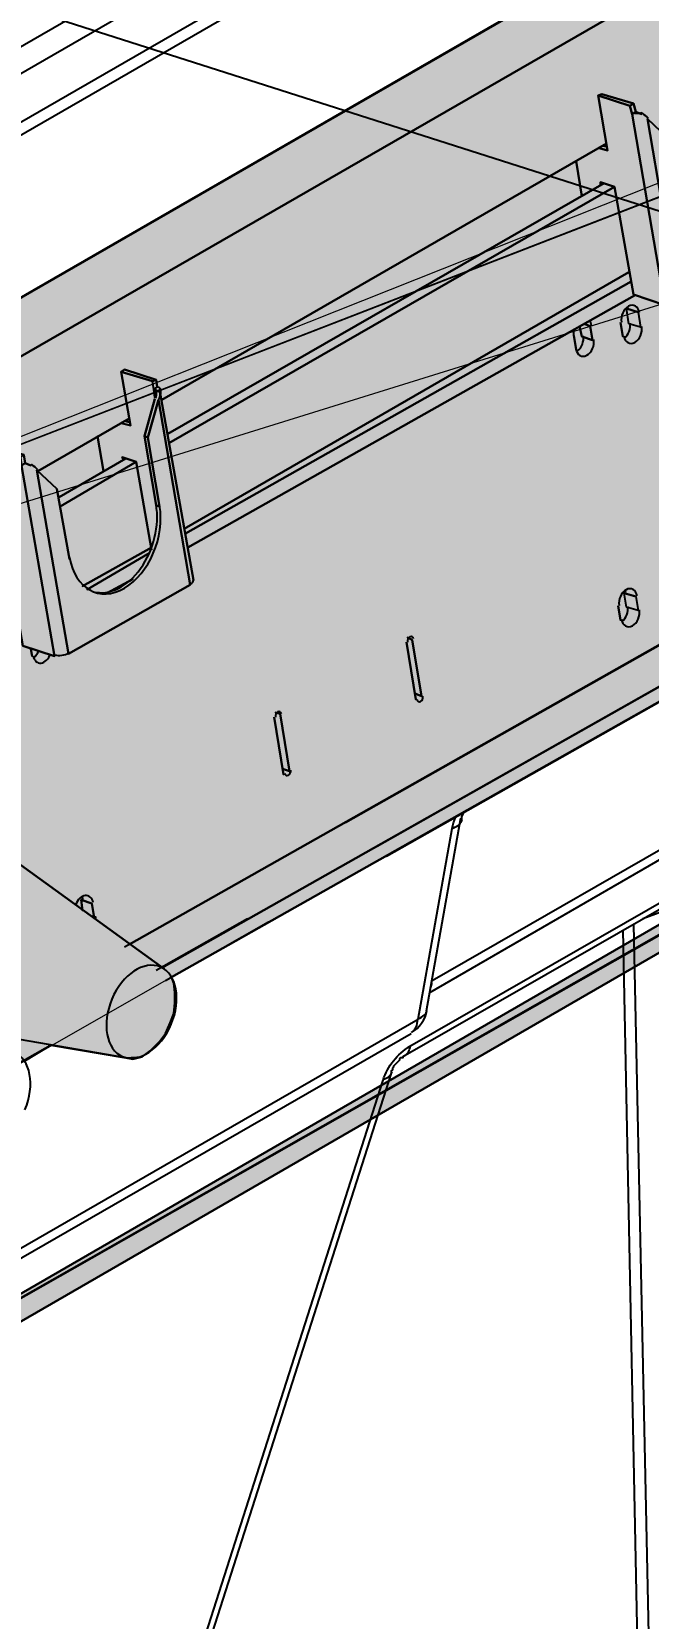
# Model space of a CAD drawing. Header units: feet. Extents: x -208 to 2089, y -974 to 342.
# Drawn here: x 795.98 to 805.63, y -550.7 to -525.9 of the extents above; entities that cross this region are included whole.
import ezdxf
from ezdxf import colors
from ezdxf.entities.mleader import LeaderData, LeaderLine
from ezdxf.math import Vec2, Vec3

# ---------------------------------------------------------------- set-up
doc = ezdxf.new("R2010")
doc.units = ezdxf.units.FT
doc.header["$MEASUREMENT"] = 0
for name, color, linetype in [('EQUIPMENT', 6, 'Continuous'), ('PDF_0', 7, 'Continuous'), ('PDF_THIN', 7, 'Continuous'), ('TEXT', 1, 'Continuous')]:
    doc.layers.add(name, color=color, linetype=linetype)
doc.styles.add('NEI-A', font='arial.ttf', dxfattribs={"height": 0.1})

msp = doc.modelspace()

# ---------------------------------------------------------------- linework, layer by layer
at = {"layer": 'EQUIPMENT'}
for points in [[(833.62041, -504.36192), (781.45173, -534.40009)], [(837.3912, -506.63171), (836.43935, -506.08257), (836.43935, -505.88122), (837.37289, -506.43036), (837.55594, -506.33884), (834.24277, -504.41683), (781.45173, -534.8211)], [(833.52889, -520.72641), (832.77839, -524.02127), (832.76008, -524.07619), (832.72347, -524.16771), (832.68687, -524.24093), (832.63195, -524.29584), (832.59534, -524.35076), (832.55873, -524.38737), (832.48551, -524.44228), (788.46247, -549.86765), (788.5723, -550.23375), (832.68687, -524.77177), (832.72347, -524.73516), (832.77839, -524.69855), (832.8333, -524.64364), (832.90652, -524.57042), (832.94313, -524.5155), (832.99805, -524.46059), (833.03466, -524.38737), (833.05296, -524.33245), (833.08957, -524.27754), (833.10788, -524.22263), (833.14449, -524.09449), (833.93159, -520.6898)], [(832.68687, -524.77177), (788.5723, -550.23375), (788.46247, -549.86765), (832.48551, -524.44228)], [(832.8333, -524.64364), (788.46247, -549.86765)], [(832.72347, -524.73516), (788.46247, -549.86765), (832.77839, -524.69855)], [(806.71235, -535.86448), (807.02354, -538.06105), (807.00523, -538.06105), (806.98693, -538.06105), (806.93201, -538.06105), (806.8954, -538.07936), (806.85879, -538.07936), (806.84049, -538.09766), (802.24598, -540.73355)], [(802.74021, -538.09766), (802.72191, -538.13427), (802.7036, -538.17088), (802.7036, -538.18919), (802.7036, -538.20749), (802.6853, -538.20749), (802.6853, -538.2258), (802.15446, -541.20948)], [(802.20937, -540.9166), (806.74896, -538.29902), (806.76727, -538.29902), (806.78557, -538.28071), (806.82218, -538.26241), (806.85879, -538.2441), (806.8954, -538.2441), (806.93201, -538.2258), (806.98693, -538.20749), (807.02354, -538.20749), (807.06015, -538.20749), (807.11506, -538.20749), (807.18828, -538.20749), (807.60929, -538.20749)], [(805.92525, -539.54374), (805.90694, -539.56205), (801.78836, -541.92337), (801.78836, -541.94167), (801.77006, -541.94167), (801.75175, -541.94167), (801.73345, -541.95998), (801.73345, -541.97828), (801.71514, -541.99659), (801.69684, -542.01489), (801.67853, -542.0332), (801.66023, -542.0515), (801.64192, -542.06981), (801.64192, -542.08811), (801.62362, -542.10641), (801.62362, -542.12472), (801.60531, -542.14302), (801.60531, -542.16133), (801.60531, -542.17963), (796.46167, -558.23294)], [(805.54085, -539.7634), (805.98016, -539.59866), (806.25473, -553.63844), (806.25473, -553.1076)], [(805.39441, -539.85492), (805.68729, -553.65674), (805.68729, -553.43709)], [(805.22967, -539.94645), (805.50424, -553.65674), (805.50424, -553.52861)], [(788.31603, -549.37342), (801.9165, -541.55727)]]:
    msp.add_lwpolyline(points, dxfattribs=at)
for points in [[(782.98933, -534.69297), (833.01635, -505.88122), (833.01635, -506.08257), (782.97103, -534.91263)], [(788.5723, -550.23375), (832.68687, -524.77177), (832.72347, -524.73516), (832.77839, -524.69855), (832.8333, -524.64364), (832.90652, -524.57042), (832.94313, -524.5155), (832.99805, -524.46059), (833.03466, -524.38737), (833.05296, -524.33245), (833.08957, -524.27754), (833.10788, -524.22263), (833.14449, -524.09449), (833.93159, -520.6898), (833.52889, -520.72641), (832.77839, -524.02127), (832.76008, -524.07619), (832.72347, -524.16771), (832.68687, -524.24093), (832.63195, -524.29584), (832.59534, -524.35076), (832.55873, -524.38737), (832.48551, -524.44228), (788.46247, -549.86765)]]:
    msp.add_lwpolyline(points, close=True, dxfattribs=at)
for points in [[(788.27942, -549.24529), (802.02633, -541.33761), (802.55716, -538.35393, -0.05479781), (802.61068, -538.18159)], [(796.38845, -558.17803), (801.47718, -542.28946, -0.18088695), (801.89819, -541.75862), (806.01677, -539.3973)]]:
    msp.add_lwpolyline(points, format="xyb", dxfattribs=at)
for centre, radius, start, end in [((801.88957, -540.74373), 0.3507, 344.115923, 357.031955), ((801.6694, -541.10881), 0.50336, 299.935694, 349.859666)]:
    msp.add_arc(centre, radius, start, end, dxfattribs=at)
for points in [[(802.5736, -538.34809), (802.65432, -538.3176), (802.70396, -538.27011), (802.71404, -538.21375)], [(801.9206, -541.54502), (801.983, -541.50908), (802.01883, -541.43239), (802.02081, -541.33049)], [(802.02446, -541.33177), (802.10518, -541.30128), (802.15482, -541.2538), (802.1649, -541.19743)], [(801.81077, -541.91112), (801.86133, -541.882), (801.89473, -541.82594), (801.90643, -541.75057)], [(801.49066, -542.27427), (801.55754, -542.2496), (801.60189, -542.20947), (801.61801, -542.15905)]]:
    msp.add_open_spline(points, degree=3, dxfattribs=at)
for points in [[(832.48551, -524.44228), (832.99805, -524.46059), (788.46247, -549.86765)], [(832.99805, -524.46059), (788.46247, -549.86765), (832.94313, -524.5155)], [(832.94313, -524.5155), (832.90652, -524.57042), (788.46247, -549.86765)], [(832.90652, -524.57042), (788.46247, -549.86765), (832.8333, -524.64364)], [(832.68687, -524.77177), (788.46247, -549.86765), (788.5723, -550.23375)]]:
    msp.add_solid(points, dxfattribs=at)
at = {"layer": 'PDF_0', "lineweight": 25}
for points in [[(833.62041, -508.27914), (783.64831, -537.05429)], [(795.85761, -541.99659), (796.27862, -541.74032), (797.45013, -541.94167), (797.55995, -541.95998), (797.70639, -541.92337), (797.83453, -541.83184), (797.98096, -541.6854), (798.07249, -541.55727), (798.14571, -541.39253), (798.20062, -541.24609), (798.21893, -541.08135), (798.21893, -540.9166), (798.20062, -540.77016), (798.16401, -540.67864), (810.92246, -533.48485)]]:
    msp.add_lwpolyline(points, dxfattribs=at)
at = {"layer": 'PDF_THIN', "lineweight": 25}
for points in [[(783.94118, -537.21903), (783.64831, -537.05429), (836.29291, -506.75985), (837.31798, -507.08933), (836.29291, -506.75985), (837.31798, -507.08933), (836.29291, -506.75985), (783.64831, -537.05429)], [(784.3805, -537.54852), (837.31798, -507.08933)], [(837.31798, -507.08933), (784.3805, -537.54852), (837.31798, -507.08933)], [(837.31798, -507.08933), (784.3805, -537.54852), (837.31798, -507.08933)], [(833.62041, -508.27914), (783.64831, -537.05429)], [(807.2798, -526.73038), (807.48116, -527.81037), (807.53607, -527.82867), (807.33472, -526.74869), (807.49946, -526.16293), (808.01199, -529.03679), (806.1083, -530.13508), (805.61407, -527.26122), (805.92525, -527.5541), (806.1083, -528.63408)], [(804.90018, -526.87682), (804.84526, -526.89513)], [(804.84526, -526.89513), (804.9917, -527.75545), (804.86357, -527.71884)], [(804.84526, -526.89513), (805.33949, -527.05987)], [(805.52254, -527.188), (805.43102, -527.15139), (805.39441, -527.02326), (805.43102, -527.15139), (805.3761, -527.188), (805.33949, -527.05987), (805.39441, -527.02326), (805.43102, -527.15139), (805.52254, -527.188), (805.43102, -527.15139), (805.3761, -527.188), (805.88864, -530.17169), (805.39441, -530.00694), (805.10153, -528.3229), (804.88187, -528.24968), (804.88187, -528.28629)], [(805.3761, -527.188), (805.43102, -527.15139), (805.39441, -527.02326), (804.90018, -526.87682), (805.39441, -527.02326), (805.43102, -527.15139)], [(805.39441, -527.02326), (804.90018, -526.87682)], [(805.33949, -527.05987), (805.39441, -527.02326)], [(805.33949, -527.05987), (805.39441, -527.02326)], [(805.3761, -527.188), (805.33949, -527.05987)], [(805.3761, -527.188), (805.33949, -527.05987)], [(805.3761, -527.188), (805.3761, -527.188)], [(805.3761, -527.188), (805.3761, -527.188)], [(805.3761, -527.188), (805.3761, -527.188)], [(805.3761, -527.188), (805.3761, -527.188)], [(805.3761, -527.188), (805.3761, -527.188)], [(805.43102, -527.15139), (805.43102, -527.15139)], [(805.43102, -527.15139), (805.43102, -527.15139)], [(805.43102, -527.15139), (805.43102, -527.15139)], [(805.43102, -527.15139), (805.43102, -527.15139)], [(805.43102, -527.15139), (805.43102, -527.15139)], [(798.01757, -531.65437), (804.9734, -527.64562)], [(804.91848, -527.68223), (804.9917, -527.70054)], [(804.49747, -527.92019), (804.589, -528.46934)], [(798.1091, -532.18521), (804.93679, -528.26799)], [(798.1274, -532.33165), (805.10153, -528.3229)], [(798.36537, -533.6679), (805.32119, -529.65915)], [(798.38367, -533.74112), (805.3578, -529.80559)], [(805.41271, -530.02525), (798.42028, -533.96078)], [(805.32119, -530.46456), (805.28458, -530.2266)], [(805.46763, -530.28151), (805.28458, -530.2266)], [(805.32119, -530.46456), (805.28458, -530.2266)], [(805.46763, -530.28151), (805.28458, -530.2266)], [(805.32119, -530.46456), (805.28458, -530.2266)], [(805.46763, -530.28151), (805.28458, -530.2266)], [(804.62561, -530.46456), (804.71713, -530.50117), (804.62561, -530.46456), (804.71713, -530.50117), (804.62561, -530.46456), (804.71713, -530.50117), (804.75374, -530.72083), (804.589, -530.66591), (804.55239, -530.50117), (804.589, -530.66591), (804.55239, -530.50117), (804.589, -530.66591), (804.55239, -530.50117)], [(805.22967, -530.66591), (805.19306, -530.44626)], [(805.50424, -530.51948), (805.32119, -530.46456)], [(805.50424, -530.51948), (805.32119, -530.46456)], [(805.50424, -530.51948), (805.32119, -530.46456)], [(805.46763, -530.28151), (805.50424, -530.51948)], [(805.46763, -530.28151), (805.50424, -530.51948)], [(805.46763, -530.28151), (805.50424, -530.51948)], [(804.49747, -530.86727), (804.46086, -530.64761)], [(804.75374, -530.72083), (804.589, -530.66591)], [(804.75374, -530.72083), (804.589, -530.66591)], [(804.71713, -530.50117), (804.75374, -530.72083)], [(804.71713, -530.50117), (804.75374, -530.72083)], [(797.98096, -531.52624), (797.88944, -531.48963), (797.87114, -531.3615), (797.92605, -531.34319), (797.43182, -531.17845), (797.37691, -531.21506)], [(797.92605, -531.34319), (797.94435, -531.45302), (797.88944, -531.48963), (797.90775, -531.61776), (797.88944, -531.48963), (797.87114, -531.3615), (797.37691, -531.21506), (797.52334, -532.05708), (797.37691, -532.02047), (797.52334, -532.05708), (797.37691, -531.21506), (797.87114, -531.3615)], [(797.37691, -531.21506), (797.52334, -532.05708), (797.37691, -532.02047)], [(797.87114, -531.3615), (797.37691, -531.21506)], [(797.88944, -531.48963), (797.87114, -531.3615)], [(797.94435, -531.45302), (797.94435, -531.45302)], [(797.94435, -531.45302), (797.94435, -531.45302)], [(797.94435, -531.45302), (797.94435, -531.45302)], [(797.94435, -531.45302), (797.94435, -531.45302)], [(797.94435, -531.45302), (797.94435, -531.45302)], [(797.743, -532.22182), (797.92605, -533.30181), (797.98096, -533.32011), (797.79792, -532.24013), (797.96266, -531.65437), (798.45689, -534.54653), (796.55319, -535.62652), (796.05896, -532.75266), (796.37014, -533.04554), (796.57149, -534.14383)], [(797.79792, -532.24013), (797.743, -532.22182), (797.90775, -531.63607)], [(797.88944, -531.48963), (797.88944, -531.48963)], [(797.88944, -531.48963), (797.88944, -531.48963)], [(797.88944, -531.48963), (797.88944, -531.48963)], [(797.88944, -531.48963), (797.88944, -531.48963)], [(797.88944, -531.48963), (797.88944, -531.48963)], [(797.88944, -531.48963), (797.90775, -531.61776)], [(797.98096, -531.48963), (798.5118, -534.47331)], [(796.07727, -532.77097), (797.50504, -531.94725)], [(797.01081, -532.22182), (797.10233, -532.77097)], [(797.43182, -531.98386), (797.50504, -532.00217)], [(795.96744, -532.67944), (795.87591, -532.64283), (795.85761, -532.5147), (795.87591, -532.64283), (795.821, -532.67944), (795.80269, -532.55131), (795.85761, -532.5147), (795.87591, -532.64283), (795.96744, -532.67944), (795.87591, -532.64283), (795.821, -532.67944), (796.33353, -535.66313), (795.8393, -535.49838), (795.54643, -533.81434), (795.32677, -533.74112), (795.34507, -533.77773)], [(796.40675, -533.17367), (797.45013, -532.56961)], [(796.42506, -533.32011), (797.61487, -532.62453)], [(797.41352, -532.58792), (797.39521, -532.55131), (797.61487, -532.62453), (797.85283, -533.99739)], [(795.85761, -541.99659), (796.27862, -541.74032), (797.45013, -541.94167), (797.55995, -541.95998), (797.70639, -541.92337), (797.83453, -541.83184), (797.98096, -541.6854), (798.07249, -541.55727), (798.14571, -541.39253), (798.20062, -541.24609), (798.21893, -541.08135), (798.21893, -540.9166), (798.20062, -540.77016), (798.16401, -540.67864), (810.92246, -533.48485)], [(810.92246, -533.48485), (798.16401, -540.67864)], [(796.77285, -534.56484), (797.85283, -533.96078)], [(800.89143, -538.26241), (808.50622, -533.96078)], [(796.84607, -534.61975), (797.81622, -534.0523)], [(801.38566, -538.6285), (809.36655, -534.12552)], [(809.69604, -534.18044), (801.5321, -538.79325)], [(797.55995, -534.45501), (797.15725, -534.67467)], [(805.28458, -534.89432), (805.24797, -534.67467)], [(805.43102, -534.72958), (805.24797, -534.67467)], [(805.28458, -534.89432), (805.24797, -534.67467)], [(805.43102, -534.72958), (805.24797, -534.67467)], [(805.28458, -534.89432), (805.24797, -534.67467)], [(805.43102, -534.72958), (805.24797, -534.67467)], [(805.19306, -535.09568), (805.15645, -534.87602)], [(805.46763, -534.94924), (805.28458, -534.89432)], [(805.46763, -534.94924), (805.28458, -534.89432)], [(805.46763, -534.94924), (805.28458, -534.89432)], [(805.43102, -534.72958), (805.46763, -534.94924)], [(805.43102, -534.72958), (805.46763, -534.94924)], [(805.43102, -534.72958), (805.46763, -534.94924)], [(801.98972, -536.3404), (801.84328, -535.44347)], [(801.86158, -535.37025), (801.9348, -535.40686), (801.86158, -535.37025), (801.9348, -535.40686), (802.08124, -536.28549), (801.9348, -535.40686), (801.86158, -535.37025), (801.9348, -535.40686), (802.08124, -536.28549), (801.98972, -536.24888), (802.08124, -536.28549), (801.98972, -536.24888), (802.08124, -536.28549), (801.98972, -536.24888)], [(795.98574, -535.66313), (795.96744, -535.5533)], [(799.92127, -537.51191), (799.77483, -536.61497)], [(799.79314, -536.54176), (799.86636, -536.56006), (799.79314, -536.54176), (799.86636, -536.56006), (800.0128, -537.457), (799.86636, -536.56006), (799.79314, -536.54176), (799.86636, -536.56006), (800.0128, -537.457), (799.90297, -537.42039), (800.0128, -537.457), (799.90297, -537.42039), (800.0128, -537.457), (799.90297, -537.42039)], [(797.43182, -540.20272), (798.47519, -539.61696)], [(797.92605, -540.56881), (799.35382, -539.7634)], [(799.68331, -539.81831), (798.07249, -540.73355)], [(797.45013, -541.94167), (795.32677, -541.57558)], [(796.18709, -541.79523), (794.63119, -542.67386)], [(796.27862, -541.74032), (795.85761, -541.99659)]]:
    msp.add_lwpolyline(points, dxfattribs=at)
at = {"layer": 'PDF_THIN', "color": 7, "lineweight": 0, "true_color": 0xffffff}
for points in [[(832.22925, -521.95283), (783.64831, -537.05429), (836.60409, -516.02207), (836.67731, -516.00377)], [(836.40274, -516.62613), (783.64831, -537.05429), (836.43935, -516.60783)], [(836.36613, -516.66274), (783.64831, -537.05429), (836.40274, -516.64444)], [(798.16401, -540.67864), (795.85761, -541.99659), (787.51062, -546.70092)], [(797.70639, -541.92337), (797.45013, -541.94167)]]:
    msp.add_lwpolyline(points, dxfattribs=at)
at = {"layer": 'PDF_THIN', "lineweight": 25}
for points in [[(805.61407, -527.26122), (806.1083, -530.13508), (808.01199, -529.03679), (807.49946, -526.16293), (807.33472, -526.74869), (807.53607, -527.82867), (807.48116, -527.81037), (807.2798, -526.73038), (807.48116, -527.81037), (807.53607, -527.82867), (807.33472, -526.74869), (807.49946, -526.16293), (808.01199, -529.03679), (806.1083, -530.13508), (805.61407, -527.26122), (805.92525, -527.5541), (806.1083, -528.63408), (805.92525, -527.5541), (805.61407, -527.26122), (806.1083, -530.13508), (805.61407, -527.26122), (805.92525, -527.5541), (806.1083, -528.63408), (805.92525, -527.5541)], [(804.84526, -526.89513), (804.9917, -527.75545), (804.86357, -527.71884), (804.9917, -527.75545), (804.84526, -526.89513), (805.33949, -527.05987), (805.3761, -527.188), (805.88864, -530.17169), (805.3761, -527.188), (805.33949, -527.05987), (805.39441, -527.02326), (804.90018, -526.87682)], [(804.90018, -526.87682), (804.84526, -526.89513), (804.90018, -526.87682), (804.84526, -526.89513), (805.33949, -527.05987), (805.39441, -527.02326)], [(804.86357, -527.71884), (804.9917, -527.75545), (804.84526, -526.89513), (805.33949, -527.05987), (804.84526, -526.89513), (804.9917, -527.75545)], [(805.88864, -530.17169), (805.39441, -530.00694), (805.10153, -528.3229), (804.88187, -528.24968), (804.88187, -528.28629), (804.88187, -528.24968), (805.10153, -528.3229), (805.39441, -530.00694), (805.88864, -530.17169), (805.3761, -527.188)], [(805.43102, -527.15139), (805.3761, -527.188), (805.43102, -527.15139), (805.52254, -527.188)], [(804.9734, -527.64562), (798.01757, -531.65437)], [(804.9734, -527.64562), (798.01757, -531.65437)], [(804.9917, -527.70054), (804.91848, -527.68223)], [(804.9917, -527.70054), (804.91848, -527.68223)], [(804.589, -528.46934), (804.49747, -527.92019)], [(804.589, -528.46934), (804.49747, -527.92019)], [(805.39441, -530.00694), (805.10153, -528.3229), (804.88187, -528.24968), (804.88187, -528.28629), (804.88187, -528.24968), (805.10153, -528.3229), (805.39441, -530.00694), (805.88864, -530.17169)], [(804.93679, -528.26799), (798.1091, -532.18521)], [(804.93679, -528.26799), (798.1091, -532.18521)], [(805.10153, -528.3229), (798.1274, -532.33165)], [(805.10153, -528.3229), (798.1274, -532.33165)], [(805.32119, -529.65915), (798.36537, -533.6679)], [(805.32119, -529.65915), (798.36537, -533.6679)], [(805.3578, -529.80559), (798.38367, -533.74112)], [(805.3578, -529.80559), (798.38367, -533.74112)], [(798.42028, -533.96078), (805.41271, -530.02525)], [(798.42028, -533.96078), (805.41271, -530.02525)], [(805.32119, -530.46456), (805.28458, -530.2266), (805.46763, -530.28151), (805.50424, -530.51948)], [(805.32119, -530.46456), (805.28458, -530.2266), (805.46763, -530.28151), (805.50424, -530.51948)], [(805.19306, -530.44626), (805.22967, -530.66591)], [(805.19306, -530.44626), (805.22967, -530.66591)], [(804.46086, -530.64761), (804.49747, -530.86727)], [(804.46086, -530.64761), (804.49747, -530.86727)], [(804.589, -530.66591), (804.75374, -530.72083), (804.71713, -530.50117), (804.75374, -530.72083)], [(797.37691, -531.21506), (797.43182, -531.17845), (797.92605, -531.34319), (797.43182, -531.17845), (797.37691, -531.21506), (797.52334, -532.05708), (797.37691, -532.02047), (797.52334, -532.05708)], [(797.37691, -531.21506), (797.43182, -531.17845), (797.92605, -531.34319), (797.87114, -531.3615), (797.92605, -531.34319), (797.94435, -531.45302), (797.88944, -531.48963), (797.87114, -531.3615), (797.37691, -531.21506), (797.87114, -531.3615), (797.92605, -531.34319), (797.43182, -531.17845)], [(797.92605, -531.34319), (797.94435, -531.45302), (797.88944, -531.48963), (797.90775, -531.61776), (797.88944, -531.48963), (797.98096, -531.52624), (797.88944, -531.48963), (797.94435, -531.45302), (797.92605, -531.34319), (797.94435, -531.45302), (797.88944, -531.48963), (797.98096, -531.52624), (797.88944, -531.48963), (797.87114, -531.3615)], [(796.05896, -532.75266), (796.55319, -535.62652), (798.45689, -534.54653), (797.96266, -531.65437), (797.79792, -532.24013), (797.98096, -533.32011), (797.92605, -533.30181), (797.743, -532.22182), (797.92605, -533.30181), (797.98096, -533.32011), (797.79792, -532.24013), (797.96266, -531.65437), (798.45689, -534.54653), (796.55319, -535.62652), (796.05896, -532.75266), (796.37014, -533.04554), (796.57149, -534.14383), (796.37014, -533.04554), (796.05896, -532.75266), (796.55319, -535.62652), (796.05896, -532.75266), (796.37014, -533.04554), (796.57149, -534.14383), (796.37014, -533.04554)], [(797.98096, -533.32011), (797.92605, -533.30181), (797.743, -532.22182), (797.92605, -533.30181), (797.98096, -533.32011), (797.79792, -532.24013), (797.96266, -531.65437), (798.45689, -534.54653), (796.55319, -535.62652), (798.45689, -534.54653), (797.96266, -531.65437), (797.79792, -532.24013)], [(797.90775, -531.63607), (797.743, -532.22182), (797.79792, -532.24013), (797.743, -532.22182)], [(797.90775, -531.63607), (797.743, -532.22182), (797.79792, -532.24013), (797.743, -532.22182)], [(798.5118, -534.47331), (797.98096, -531.48963)], [(798.5118, -534.47331), (797.98096, -531.48963)], [(797.50504, -531.94725), (796.07727, -532.77097)], [(797.50504, -531.94725), (796.07727, -532.77097)], [(797.10233, -532.77097), (797.01081, -532.22182)], [(797.10233, -532.77097), (797.01081, -532.22182)], [(797.50504, -532.00217), (797.43182, -531.98386)], [(797.50504, -532.00217), (797.43182, -531.98386)], [(795.30846, -532.40487), (795.4549, -533.24689), (795.32677, -533.21028), (795.4549, -533.24689), (795.30846, -532.40487), (795.80269, -532.55131), (795.821, -532.67944), (796.33353, -535.66313), (795.821, -532.67944), (795.80269, -532.55131), (795.85761, -532.5147), (795.36338, -532.36826)], [(796.33353, -535.66313), (795.8393, -535.49838), (795.54643, -533.81434), (795.32677, -533.74112), (795.34507, -533.77773), (795.32677, -533.74112), (795.54643, -533.81434), (795.8393, -535.49838), (796.33353, -535.66313), (795.821, -532.67944)], [(797.45013, -532.56961), (796.40675, -533.17367)], [(797.45013, -532.56961), (796.40675, -533.17367)], [(797.61487, -532.62453), (796.42506, -533.32011)], [(797.61487, -532.62453), (796.42506, -533.32011)], [(797.85283, -533.99739), (797.61487, -532.62453), (797.39521, -532.55131), (797.41352, -532.58792), (797.39521, -532.55131), (797.61487, -532.62453)], [(797.85283, -533.99739), (797.61487, -532.62453), (797.39521, -532.55131), (797.41352, -532.58792), (797.39521, -532.55131), (797.61487, -532.62453)], [(809.73265, -533.2652), (797.50504, -540.16611)], [(809.73265, -533.2652), (797.50504, -540.16611)], [(810.59297, -533.42994), (798.01757, -540.5322)], [(810.59297, -533.42994), (798.01757, -540.5322)], [(795.8393, -535.49838), (795.54643, -533.81434), (795.32677, -533.74112), (795.34507, -533.77773), (795.32677, -533.74112), (795.54643, -533.81434), (795.8393, -535.49838), (796.33353, -535.66313)], [(797.85283, -533.96078), (796.77285, -534.56484)], [(797.85283, -533.96078), (796.77285, -534.56484)], [(797.81622, -534.0523), (796.84607, -534.61975)], [(797.81622, -534.0523), (796.84607, -534.61975)], [(797.15725, -534.67467), (797.55995, -534.45501)], [(797.15725, -534.67467), (797.55995, -534.45501)], [(805.28458, -534.89432), (805.24797, -534.67467), (805.43102, -534.72958), (805.46763, -534.94924)], [(805.28458, -534.89432), (805.24797, -534.67467), (805.43102, -534.72958), (805.46763, -534.94924)], [(805.15645, -534.87602), (805.19306, -535.09568)], [(805.15645, -534.87602), (805.19306, -535.09568)], [(801.84328, -535.44347), (801.98972, -536.3404)], [(801.84328, -535.44347), (801.98972, -536.3404)], [(802.08124, -536.28549), (801.9348, -535.40686)], [(795.96744, -535.5533), (795.98574, -535.66313)], [(795.96744, -535.5533), (795.98574, -535.66313)], [(799.77483, -536.61497), (799.92127, -537.51191)], [(799.77483, -536.61497), (799.92127, -537.51191)], [(800.0128, -537.457), (799.86636, -536.56006)], [(795.80269, -538.92138), (798.05418, -540.55051)], [(795.80269, -538.92138), (798.05418, -540.55051)], [(796.91929, -539.72679), (796.9559, -539.7451), (796.91929, -539.52544), (796.75454, -539.47052), (796.77285, -539.63527), (796.75454, -539.47052), (796.91929, -539.52544), (796.9559, -539.7451)], [(796.75454, -539.47052), (796.77285, -539.63527), (796.75454, -539.47052), (796.91929, -539.52544)], [(796.91929, -539.72679), (796.9559, -539.7451), (796.91929, -539.52544), (796.9559, -539.7451)]]:
    msp.add_lwpolyline(points, close=True, dxfattribs=at)
for points in [[(805.62381, -527.24907, 0.02774712), (805.53546, -527.17476, -0.02774712)], [(805.30535, -530.23331, 0.03591116), (805.29868, -530.20712, -0.03591116)], [(797.97553, -531.6443, 0.06204264), (797.997, -531.51199, -0.06204264)], [(796.06871, -532.74051, 0.02774712), (795.98035, -532.6662, -0.02774712)], [(805.26874, -534.66307, 0.03591116), (805.26207, -534.63688, -0.03591116)], [(796.77532, -539.45893, 0.03591116), (796.76865, -539.43274, -0.03591116)], [(796.97955, -539.75677, 0.02751033), (796.97667, -539.7335, -0.02751033)]]:
    msp.add_lwpolyline(points, format="xyb", close=True, dxfattribs=at)
for centre, radius, start, end in [((804.91059, -528.00735), 1.041, 46.753604, 53.111145), ((804.91059, -528.00735), 1.041, 46.753604, 53.111145), ((804.91059, -528.00735), 1.041, 46.753604, 53.111145), ((805.11996, -530.26659), 0.18836, 10.175953, 18.402649), ((805.11996, -530.26659), 0.18836, 10.175953, 18.402649), ((805.11996, -530.26659), 0.18836, 10.175953, 18.402649), ((804.69339, -530.60067), 0.23841, 168.515436, 189.715302), ((804.69339, -530.60067), 0.23841, 168.515436, 189.715302), ((804.69339, -530.60067), 0.23841, 168.515436, 189.715302), ((804.69339, -530.60067), 0.23841, 168.515436, 189.715302), ((804.69339, -530.60067), 0.23841, 168.515436, 189.715302), ((797.45521, -531.49198), 0.54216, 343.683404, 357.884328), ((797.45521, -531.49198), 0.54216, 343.683404, 357.884328), ((797.45521, -531.49198), 0.54216, 343.683404, 357.884328), ((795.35548, -533.49879), 1.041, 46.753604, 53.111145), ((795.35548, -533.49879), 1.041, 46.753604, 53.111145), ((795.35548, -533.49879), 1.041, 46.753604, 53.111145), ((805.08335, -534.69635), 0.18836, 10.175953, 18.402649), ((805.08335, -534.69635), 0.18836, 10.175953, 18.402649), ((805.08335, -534.69635), 0.18836, 10.175953, 18.402649), ((796.58992, -539.4922), 0.18836, 10.175953, 18.402649), ((796.58992, -539.4922), 0.18836, 10.175953, 18.402649), ((796.76677, -539.77133), 0.21328, 3.914801, 10.218114), ((796.76677, -539.77133), 0.21328, 3.914801, 10.218114)]:
    msp.add_arc(centre, radius, start, end, dxfattribs=at)
for points in [[(805.38465, -527.16656), (805.42283, -527.17774), (805.47916, -527.17646), (805.53242, -527.1632)], [(805.38465, -527.16656), (805.42283, -527.17774), (805.47916, -527.17646), (805.53242, -527.1632)], [(805.38465, -527.16656), (805.42283, -527.17774), (805.47916, -527.17646), (805.53242, -527.1632)], [(805.38465, -527.16656), (805.42283, -527.17774), (805.47916, -527.17646), (805.53242, -527.1632)], [(805.38465, -527.16656), (805.42283, -527.17774), (805.47916, -527.17646), (805.53242, -527.1632)], [(805.31748, -530.19195), (805.2403, -530.23374), (805.19168, -530.34459), (805.20889, -530.43955)], [(805.31748, -530.19195), (805.2403, -530.23374), (805.19168, -530.34459), (805.20889, -530.43955)], [(805.31748, -530.19195), (805.2403, -530.23374), (805.19168, -530.34459), (805.20889, -530.43955)], [(805.31748, -530.19195), (805.2403, -530.23374), (805.19168, -530.34459), (805.20889, -530.43955)], [(805.31748, -530.19195), (805.2403, -530.23374), (805.19168, -530.34459), (805.20889, -530.43955)], [(805.4884, -530.28822), (805.47119, -530.19327), (805.39467, -530.15017), (805.31748, -530.19195)], [(805.4884, -530.28822), (805.47119, -530.19327), (805.39467, -530.15017), (805.31748, -530.19195)], [(805.4884, -530.28822), (805.47119, -530.19327), (805.39467, -530.15017), (805.31748, -530.19195)], [(805.4884, -530.28822), (805.47119, -530.19327), (805.39467, -530.15017), (805.31748, -530.19195)], [(805.4884, -530.28822), (805.47119, -530.19327), (805.39467, -530.15017), (805.31748, -530.19195)], [(804.7379, -530.48958), (804.73291, -530.46201), (804.7226, -530.43776), (804.70784, -530.41888)], [(804.7379, -530.48958), (804.73291, -530.46201), (804.7226, -530.43776), (804.70784, -530.41888)], [(804.7379, -530.48958), (804.73291, -530.46201), (804.7226, -530.43776), (804.70784, -530.41888)], [(804.7379, -530.48958), (804.73291, -530.46201), (804.7226, -530.43776), (804.70784, -530.41888)], [(804.7379, -530.48958), (804.73291, -530.46201), (804.7226, -530.43776), (804.70784, -530.41888)], [(805.25222, -530.68858), (805.31922, -530.63939), (805.35753, -530.53882), (805.34196, -530.45297)], [(805.25222, -530.68858), (805.31922, -530.63939), (805.35753, -530.53882), (805.34196, -530.45297)], [(805.25222, -530.68858), (805.31922, -530.63939), (805.35753, -530.53882), (805.34196, -530.45297)], [(805.25222, -530.68858), (805.31922, -530.63939), (805.35753, -530.53882), (805.34196, -530.45297)], [(805.25222, -530.68858), (805.31922, -530.63939), (805.35753, -530.53882), (805.34196, -530.45297)], [(804.52003, -530.88993), (804.58703, -530.84075), (804.62533, -530.74018), (804.60977, -530.65432)], [(804.52003, -530.88993), (804.58703, -530.84075), (804.62533, -530.74018), (804.60977, -530.65432)], [(804.52003, -530.88993), (804.58703, -530.84075), (804.62533, -530.74018), (804.60977, -530.65432)], [(804.52003, -530.88993), (804.58703, -530.84075), (804.62533, -530.74018), (804.60977, -530.65432)], [(804.52003, -530.88993), (804.58703, -530.84075), (804.62533, -530.74018), (804.60977, -530.65432)], [(804.66592, -530.95683), (804.74311, -530.91504), (804.79173, -530.80419), (804.77451, -530.70923)], [(804.66592, -530.95683), (804.74311, -530.91504), (804.79173, -530.80419), (804.77451, -530.70923)], [(804.66592, -530.95683), (804.74311, -530.91504), (804.79173, -530.80419), (804.77451, -530.70923)], [(804.66592, -530.95683), (804.74311, -530.91504), (804.79173, -530.80419), (804.77451, -530.70923)], [(804.66592, -530.95683), (804.74311, -530.91504), (804.79173, -530.80419), (804.77451, -530.70923)], [(805.2455, -530.65921), (805.26271, -530.75416), (805.33924, -530.79726), (805.41642, -530.75548)], [(805.2455, -530.65921), (805.26271, -530.75416), (805.33924, -530.79726), (805.41642, -530.75548)], [(805.2455, -530.65921), (805.26271, -530.75416), (805.33924, -530.79726), (805.41642, -530.75548)], [(805.2455, -530.65921), (805.26271, -530.75416), (805.33924, -530.79726), (805.41642, -530.75548)], [(805.2455, -530.65921), (805.26271, -530.75416), (805.33924, -530.79726), (805.41642, -530.75548)], [(805.41642, -530.75548), (805.4936, -530.71369), (805.54222, -530.60284), (805.52501, -530.50788)], [(805.41642, -530.75548), (805.4936, -530.71369), (805.54222, -530.60284), (805.52501, -530.50788)], [(805.41642, -530.75548), (805.4936, -530.71369), (805.54222, -530.60284), (805.52501, -530.50788)], [(805.41642, -530.75548), (805.4936, -530.71369), (805.54222, -530.60284), (805.52501, -530.50788)], [(805.41642, -530.75548), (805.4936, -530.71369), (805.54222, -530.60284), (805.52501, -530.50788)], [(804.495, -530.86056), (804.51222, -530.95552), (804.58874, -530.99862), (804.66592, -530.95683)], [(804.495, -530.86056), (804.51222, -530.95552), (804.58874, -530.99862), (804.66592, -530.95683)], [(804.495, -530.86056), (804.51222, -530.95552), (804.58874, -530.99862), (804.66592, -530.95683)], [(804.495, -530.86056), (804.51222, -530.95552), (804.58874, -530.99862), (804.66592, -530.95683)], [(804.495, -530.86056), (804.51222, -530.95552), (804.58874, -530.99862), (804.66592, -530.95683)], [(797.92315, -531.62775), (797.94412, -531.5549), (797.93374, -531.48727), (797.89996, -531.47669)], [(797.92315, -531.62775), (797.94412, -531.5549), (797.93374, -531.48727), (797.89996, -531.47669)], [(797.92315, -531.62775), (797.94412, -531.5549), (797.93374, -531.48727), (797.89996, -531.47669)], [(797.92315, -531.62775), (797.94412, -531.5549), (797.93374, -531.48727), (797.89996, -531.47669)], [(797.92315, -531.62775), (797.94412, -531.5549), (797.93374, -531.48727), (797.89996, -531.47669)], [(797.99146, -531.51372), (798.00654, -531.48928), (797.99231, -531.46734), (797.95412, -531.45616)], [(797.99146, -531.51372), (798.00654, -531.48928), (797.99231, -531.46734), (797.95412, -531.45616)], [(797.99146, -531.51372), (798.00654, -531.48928), (797.99231, -531.46734), (797.95412, -531.45616)], [(797.99146, -531.51372), (798.00654, -531.48928), (797.99231, -531.46734), (797.95412, -531.45616)], [(797.99146, -531.51372), (798.00654, -531.48928), (797.99231, -531.46734), (797.95412, -531.45616)], [(797.42862, -534.59824), (797.81754, -534.37403), (798.0646, -533.79624), (797.98043, -533.3077)], [(797.42862, -534.59824), (797.81754, -534.37403), (798.0646, -533.79624), (797.98043, -533.3077)], [(797.42862, -534.59824), (797.81754, -534.37403), (798.0646, -533.79624), (797.98043, -533.3077)], [(797.42862, -534.59824), (797.81754, -534.37403), (798.0646, -533.79624), (797.98043, -533.3077)], [(797.42862, -534.59824), (797.81754, -534.37403), (798.0646, -533.79624), (797.98043, -533.3077)], [(797.68347, -534.29), (797.88894, -534.00359), (797.98217, -533.61821), (797.92552, -533.28939)], [(797.68347, -534.29), (797.88894, -534.00359), (797.98217, -533.61821), (797.92552, -533.28939)], [(797.68347, -534.29), (797.88894, -534.00359), (797.98217, -533.61821), (797.92552, -533.28939)], [(797.68347, -534.29), (797.88894, -534.00359), (797.98217, -533.61821), (797.92552, -533.28939)], [(797.68347, -534.29), (797.88894, -534.00359), (797.98217, -533.61821), (797.92552, -533.28939)], [(796.57203, -534.11963), (796.65619, -534.60817), (797.0397, -534.82245), (797.42862, -534.59824)], [(796.57203, -534.11963), (796.65619, -534.60817), (797.0397, -534.82245), (797.42862, -534.59824)], [(796.57203, -534.11963), (796.65619, -534.60817), (797.0397, -534.82245), (797.42862, -534.59824)], [(796.57203, -534.11963), (796.65619, -534.60817), (797.0397, -534.82245), (797.42862, -534.59824)], [(796.57203, -534.11963), (796.65619, -534.60817), (797.0397, -534.82245), (797.42862, -534.59824)], [(796.94661, -534.65394), (797.1942, -534.71659), (797.47801, -534.57642), (797.68347, -534.29)], [(796.94661, -534.65394), (797.1942, -534.71659), (797.47801, -534.57642), (797.68347, -534.29)], [(796.94661, -534.65394), (797.1942, -534.71659), (797.47801, -534.57642), (797.68347, -534.29)], [(796.94661, -534.65394), (797.1942, -534.71659), (797.47801, -534.57642), (797.68347, -534.29)], [(796.94661, -534.65394), (797.1942, -534.71659), (797.47801, -534.57642), (797.68347, -534.29)], [(798.4631, -534.53206), (798.49576, -534.51404), (798.51275, -534.49285), (798.50952, -534.47418)], [(798.4631, -534.53206), (798.49576, -534.51404), (798.51275, -534.49285), (798.50952, -534.47418)], [(798.4631, -534.53206), (798.49576, -534.51404), (798.51275, -534.49285), (798.50952, -534.47418)], [(798.4631, -534.53206), (798.49576, -534.51404), (798.51275, -534.49285), (798.50952, -534.47418)], [(798.4631, -534.53206), (798.49576, -534.51404), (798.51275, -534.49285), (798.50952, -534.47418)], [(805.28087, -534.62172), (805.20369, -534.6635), (805.15507, -534.77436), (805.17228, -534.86931)], [(805.28087, -534.62172), (805.20369, -534.6635), (805.15507, -534.77436), (805.17228, -534.86931)], [(805.28087, -534.62172), (805.20369, -534.6635), (805.15507, -534.77436), (805.17228, -534.86931)], [(805.28087, -534.62172), (805.20369, -534.6635), (805.15507, -534.77436), (805.17228, -534.86931)], [(805.28087, -534.62172), (805.20369, -534.6635), (805.15507, -534.77436), (805.17228, -534.86931)], [(805.45179, -534.71798), (805.43458, -534.62303), (805.35806, -534.57993), (805.28087, -534.62172)], [(805.45179, -534.71798), (805.43458, -534.62303), (805.35806, -534.57993), (805.28087, -534.62172)], [(805.45179, -534.71798), (805.43458, -534.62303), (805.35806, -534.57993), (805.28087, -534.62172)], [(805.45179, -534.71798), (805.43458, -534.62303), (805.35806, -534.57993), (805.28087, -534.62172)], [(805.45179, -534.71798), (805.43458, -534.62303), (805.35806, -534.57993), (805.28087, -534.62172)], [(805.21561, -535.11834), (805.28261, -535.06915), (805.32092, -534.96858), (805.30535, -534.88273)], [(805.21561, -535.11834), (805.28261, -535.06915), (805.32092, -534.96858), (805.30535, -534.88273)], [(805.21561, -535.11834), (805.28261, -535.06915), (805.32092, -534.96858), (805.30535, -534.88273)], [(805.21561, -535.11834), (805.28261, -535.06915), (805.32092, -534.96858), (805.30535, -534.88273)], [(805.21561, -535.11834), (805.28261, -535.06915), (805.32092, -534.96858), (805.30535, -534.88273)], [(805.37981, -535.18524), (805.45699, -535.14345), (805.50561, -535.0326), (805.4884, -534.93764)], [(805.37981, -535.18524), (805.45699, -535.14345), (805.50561, -535.0326), (805.4884, -534.93764)], [(805.37981, -535.18524), (805.45699, -535.14345), (805.50561, -535.0326), (805.4884, -534.93764)], [(805.37981, -535.18524), (805.45699, -535.14345), (805.50561, -535.0326), (805.4884, -534.93764)], [(805.37981, -535.18524), (805.45699, -535.14345), (805.50561, -535.0326), (805.4884, -534.93764)], [(805.20889, -535.08897), (805.2261, -535.18392), (805.30263, -535.22702), (805.37981, -535.18524)], [(805.20889, -535.08897), (805.2261, -535.18392), (805.30263, -535.22702), (805.37981, -535.18524)], [(805.20889, -535.08897), (805.2261, -535.18392), (805.30263, -535.22702), (805.37981, -535.18524)], [(805.20889, -535.08897), (805.2261, -535.18392), (805.30263, -535.22702), (805.37981, -535.18524)], [(805.20889, -535.08897), (805.2261, -535.18392), (805.30263, -535.22702), (805.37981, -535.18524)], [(801.89696, -535.3587), (801.87123, -535.37263), (801.85502, -535.40958), (801.86076, -535.44123)], [(801.89696, -535.3587), (801.87123, -535.37263), (801.85502, -535.40958), (801.86076, -535.44123)], [(801.89696, -535.3587), (801.87123, -535.37263), (801.85502, -535.40958), (801.86076, -535.44123)], [(801.89696, -535.3587), (801.87123, -535.37263), (801.85502, -535.40958), (801.86076, -535.44123)], [(801.89696, -535.3587), (801.87123, -535.37263), (801.85502, -535.40958), (801.86076, -535.44123)], [(801.95393, -535.39079), (801.94819, -535.35914), (801.92268, -535.34477), (801.89696, -535.3587)], [(801.95393, -535.39079), (801.94819, -535.35914), (801.92268, -535.34477), (801.89696, -535.3587)], [(801.95393, -535.39079), (801.94819, -535.35914), (801.92268, -535.34477), (801.89696, -535.3587)], [(801.95393, -535.39079), (801.94819, -535.35914), (801.92268, -535.34477), (801.89696, -535.3587)], [(801.95393, -535.39079), (801.94819, -535.35914), (801.92268, -535.34477), (801.89696, -535.3587)], [(796.00158, -535.65642), (796.01487, -535.72977), (796.06454, -535.77457), (796.12524, -535.76796)], [(796.00158, -535.65642), (796.01487, -535.72977), (796.06454, -535.77457), (796.12524, -535.76796)], [(796.00158, -535.65642), (796.01487, -535.72977), (796.06454, -535.77457), (796.12524, -535.76796)], [(796.00158, -535.65642), (796.01487, -535.72977), (796.06454, -535.77457), (796.12524, -535.76796)], [(796.00158, -535.65642), (796.01487, -535.72977), (796.06454, -535.77457), (796.12524, -535.76796)], [(796.00829, -535.68579), (796.04313, -535.66021), (796.07156, -535.61948), (796.08755, -535.57221)], [(796.00829, -535.68579), (796.04313, -535.66021), (796.07156, -535.61948), (796.08755, -535.57221)], [(796.00829, -535.68579), (796.04313, -535.66021), (796.07156, -535.61948), (796.08755, -535.57221)], [(796.00829, -535.68579), (796.04313, -535.66021), (796.07156, -535.61948), (796.08755, -535.57221)], [(796.00829, -535.68579), (796.04313, -535.66021), (796.07156, -535.61948), (796.08755, -535.57221)], [(796.12524, -535.76796), (796.18595, -535.76135), (796.24432, -535.70479), (796.2706, -535.62713)], [(796.12524, -535.76796), (796.18595, -535.76135), (796.24432, -535.70479), (796.2706, -535.62713)], [(796.12524, -535.76796), (796.18595, -535.76135), (796.24432, -535.70479), (796.2706, -535.62713)], [(796.12524, -535.76796), (796.18595, -535.76135), (796.24432, -535.70479), (796.2706, -535.62713)], [(796.12524, -535.76796), (796.18595, -535.76135), (796.24432, -535.70479), (796.2706, -535.62713)], [(796.34208, -535.64168), (796.40111, -535.65896), (796.49841, -535.64569), (796.5594, -535.61204)], [(796.34208, -535.64168), (796.40111, -535.65896), (796.49841, -535.64569), (796.5594, -535.61204)], [(796.34208, -535.64168), (796.40111, -535.65896), (796.49841, -535.64569), (796.5594, -535.61204)], [(796.34208, -535.64168), (796.40111, -535.65896), (796.49841, -535.64569), (796.5594, -535.61204)], [(796.34208, -535.64168), (796.40111, -535.65896), (796.49841, -535.64569), (796.5594, -535.61204)], [(802.0072, -536.33817), (802.01293, -536.36982), (802.03844, -536.38419), (802.06417, -536.37026)], [(802.0072, -536.33817), (802.01293, -536.36982), (802.03844, -536.38419), (802.06417, -536.37026)], [(802.0072, -536.33817), (802.01293, -536.36982), (802.03844, -536.38419), (802.06417, -536.37026)], [(802.0072, -536.33817), (802.01293, -536.36982), (802.03844, -536.38419), (802.06417, -536.37026)], [(802.0072, -536.33817), (802.01293, -536.36982), (802.03844, -536.38419), (802.06417, -536.37026)], [(802.06417, -536.37026), (802.0899, -536.35633), (802.1061, -536.31938), (802.10037, -536.28772)], [(802.06417, -536.37026), (802.0899, -536.35633), (802.1061, -536.31938), (802.10037, -536.28772)], [(802.06417, -536.37026), (802.0899, -536.35633), (802.1061, -536.31938), (802.10037, -536.28772)], [(802.06417, -536.37026), (802.0899, -536.35633), (802.1061, -536.31938), (802.10037, -536.28772)], [(802.06417, -536.37026), (802.0899, -536.35633), (802.1061, -536.31938), (802.10037, -536.28772)], [(799.82851, -536.53021), (799.80279, -536.54414), (799.78658, -536.58109), (799.79232, -536.61274)], [(799.82851, -536.53021), (799.80279, -536.54414), (799.78658, -536.58109), (799.79232, -536.61274)], [(799.82851, -536.53021), (799.80279, -536.54414), (799.78658, -536.58109), (799.79232, -536.61274)], [(799.82851, -536.53021), (799.80279, -536.54414), (799.78658, -536.58109), (799.79232, -536.61274)], [(799.82851, -536.53021), (799.80279, -536.54414), (799.78658, -536.58109), (799.79232, -536.61274)], [(799.88549, -536.5623), (799.87975, -536.53064), (799.85424, -536.51628), (799.82851, -536.53021)], [(799.88549, -536.5623), (799.87975, -536.53064), (799.85424, -536.51628), (799.82851, -536.53021)], [(799.88549, -536.5623), (799.87975, -536.53064), (799.85424, -536.51628), (799.82851, -536.53021)], [(799.88549, -536.5623), (799.87975, -536.53064), (799.85424, -536.51628), (799.82851, -536.53021)], [(799.88549, -536.5623), (799.87975, -536.53064), (799.85424, -536.51628), (799.82851, -536.53021)], [(799.93876, -537.49137), (799.94449, -537.52302), (799.97, -537.53739), (799.99573, -537.52346)], [(799.93876, -537.49137), (799.94449, -537.52302), (799.97, -537.53739), (799.99573, -537.52346)], [(799.93876, -537.49137), (799.94449, -537.52302), (799.97, -537.53739), (799.99573, -537.52346)], [(799.93876, -537.49137), (799.94449, -537.52302), (799.97, -537.53739), (799.99573, -537.52346)], [(799.93876, -537.49137), (799.94449, -537.52302), (799.97, -537.53739), (799.99573, -537.52346)], [(799.99573, -537.52346), (800.02146, -537.50953), (800.03766, -537.47258), (800.03193, -537.44093)], [(799.99573, -537.52346), (800.02146, -537.50953), (800.03766, -537.47258), (800.03193, -537.44093)], [(799.99573, -537.52346), (800.02146, -537.50953), (800.03766, -537.47258), (800.03193, -537.44093)], [(799.99573, -537.52346), (800.02146, -537.50953), (800.03766, -537.47258), (800.03193, -537.44093)], [(799.99573, -537.52346), (800.02146, -537.50953), (800.03766, -537.47258), (800.03193, -537.44093)], [(796.81658, -539.40228), (796.75595, -539.40878), (796.69759, -539.46513), (796.6712, -539.54266)], [(796.81658, -539.40228), (796.75595, -539.40878), (796.69759, -539.46513), (796.6712, -539.54266)], [(796.81658, -539.40228), (796.75595, -539.40878), (796.69759, -539.46513), (796.6712, -539.54266)], [(796.81658, -539.40228), (796.75595, -539.40878), (796.69759, -539.46513), (796.6712, -539.54266)], [(796.94006, -539.51384), (796.92678, -539.44057), (796.87721, -539.39578), (796.81658, -539.40228)], [(796.94006, -539.51384), (796.92678, -539.44057), (796.87721, -539.39578), (796.81658, -539.40228)], [(796.94006, -539.51384), (796.92678, -539.44057), (796.87721, -539.39578), (796.81658, -539.40228)], [(796.94006, -539.51384), (796.92678, -539.44057), (796.87721, -539.39578), (796.81658, -539.40228)], [(797.99385, -540.51928), (797.73791, -540.41073), (797.39763, -540.63584), (797.23382, -541.02208)], [(798.16066, -541.41518), (798.32448, -541.02894), (798.24979, -540.62784), (797.99385, -540.51928)], [(797.23382, -541.02208), (797.07, -541.40832), (797.14469, -541.80943), (797.40063, -541.91798)], [(797.40063, -541.91798), (797.65657, -542.02653), (797.99685, -541.80142), (798.16066, -541.41518)], [(795.87256, -542.75143), (796.03638, -542.36519), (795.96169, -541.96409), (795.70575, -541.85553)]]:
    msp.add_open_spline(points, degree=3, dxfattribs=at)
at = {"layer": 'PDF_THIN', "color": 7, "true_color": 0xffffff, "transparency": 33554559}
for points in [[(783.64831, -537.05429), (833.62041, -508.27914), (836.60409, -516.02207)], [(836.56748, -516.04038), (836.42104, -516.1319), (783.64831, -537.05429)], [(836.42104, -516.1319), (783.64831, -537.05429), (836.42104, -516.16851)], [(836.42104, -516.16851), (836.43935, -516.20512), (783.64831, -537.05429)], [(836.43935, -516.20512), (783.64831, -537.05429), (836.43935, -516.24173)], [(836.43935, -516.24173), (836.43935, -516.27834), (783.64831, -537.05429)], [(836.43935, -516.27834), (783.64831, -537.05429), (836.45765, -516.29665)], [(836.45765, -516.29665), (836.47596, -516.31495), (783.64831, -537.05429)], [(836.47596, -516.31495), (783.64831, -537.05429), (836.49426, -516.35156)], [(836.49426, -516.35156), (783.64831, -537.05429), (836.51257, -516.38817)], [(836.51257, -516.38817), (836.51257, -516.42478), (783.64831, -537.05429)], [(836.51257, -516.42478), (783.64831, -537.05429), (836.51257, -516.46139)], [(836.51257, -516.46139), (836.49426, -516.498), (783.64831, -537.05429)], [(836.49426, -516.498), (783.64831, -537.05429), (836.47596, -516.55291)], [(836.47596, -516.55291), (836.45765, -516.57122), (783.64831, -537.05429)], [(836.45765, -516.57122), (783.64831, -537.05429), (836.43935, -516.60783)], [(836.32952, -516.68105), (783.64831, -537.05429), (836.45765, -517.44985)], [(836.45765, -517.44985), (783.64831, -537.05429), (836.03664, -518.42)], [(836.03664, -518.42), (831.51536, -520.98268), (783.64831, -537.05429)], [(831.51536, -520.98268), (783.64831, -537.05429), (832.0462, -521.36708)], [(832.0462, -521.36708), (832.13772, -521.4403), (783.64831, -537.05429)], [(832.13772, -521.4403), (783.64831, -537.05429), (832.19264, -521.56843)], [(832.19264, -521.56843), (832.22925, -521.75148), (783.64831, -537.05429)], [(832.22925, -521.75148), (783.64831, -537.05429), (832.22925, -521.95283)], [(830.28894, -522.55689), (783.64831, -537.05429), (829.84962, -522.81316)], [(829.84962, -522.81316), (783.64831, -537.05429), (829.92284, -522.94129)], [(829.92284, -522.94129), (829.94115, -523.16095), (783.64831, -537.05429)], [(829.94115, -523.16095), (783.64831, -537.05429), (827.92762, -523.89314)], [(827.92762, -523.89314), (783.64831, -537.05429), (815.16917, -531.08693)], [(815.16917, -531.08693), (783.64831, -537.05429), (815.20578, -531.19675)], [(815.20578, -531.19675), (815.22409, -531.32489), (783.64831, -537.05429)], [(815.22409, -531.32489), (783.64831, -537.05429), (815.22409, -531.3798)], [(815.22409, -531.3798), (815.22409, -531.59946), (783.64831, -537.05429)], [(815.22409, -531.59946), (783.64831, -537.05429), (815.16917, -531.7459)], [(783.64831, -537.05429), (815.16917, -531.7459), (813.28378, -532.1486)], [(813.28378, -532.1486), (783.64831, -537.05429), (812.84446, -532.40487)], [(812.84446, -532.40487), (783.64831, -537.05429), (812.91768, -532.533)], [(812.91768, -532.533), (812.95429, -532.71605), (783.64831, -537.05429)], [(812.95429, -532.71605), (783.64831, -537.05429), (812.91768, -532.99062)], [(812.91768, -532.99062), (812.84446, -533.19198), (783.64831, -537.05429)], [(812.84446, -533.19198), (783.64831, -537.05429), (810.92246, -533.48485)], [(810.92246, -533.48485), (783.64831, -537.05429), (798.16401, -540.67864)], [(783.64831, -537.05429), (783.94118, -537.21903), (798.16401, -540.67864)], [(798.16401, -540.67864), (784.12423, -537.32886), (783.94118, -537.21903)], [(784.27067, -537.457), (798.16401, -540.67864), (784.12423, -537.32886)], [(798.16401, -540.67864), (784.45372, -537.62174), (784.27067, -537.457)], [(784.58185, -537.78648), (798.16401, -540.67864), (784.45372, -537.62174)], [(798.16401, -540.67864), (784.72829, -537.96953), (784.58185, -537.78648)], [(784.85642, -538.17088), (798.16401, -540.67864), (784.72829, -537.96953)], [(798.16401, -540.67864), (784.94795, -538.33563), (784.85642, -538.17088)], [(785.03947, -538.53698), (798.16401, -540.67864), (784.94795, -538.33563)], [(798.16401, -540.67864), (785.13099, -538.72003), (785.03947, -538.53698)], [(785.18591, -538.90307), (798.16401, -540.67864), (785.13099, -538.72003)], [(785.18591, -538.90307), (795.85761, -541.99659), (798.16401, -540.67864)], [(798.16401, -540.67864), (798.20062, -540.77016), (796.27862, -541.74032)], [(798.20062, -540.77016), (796.27862, -541.74032), (798.21893, -540.9166)], [(798.21893, -540.9166), (798.21893, -541.08135), (796.27862, -541.74032)], [(798.21893, -541.08135), (796.27862, -541.74032), (798.20062, -541.24609)], [(798.20062, -541.24609), (798.14571, -541.39253), (796.27862, -541.74032)], [(798.14571, -541.39253), (796.27862, -541.74032), (798.07249, -541.55727)], [(798.07249, -541.55727), (797.98096, -541.6854), (796.27862, -541.74032)], [(797.98096, -541.6854), (796.27862, -541.74032), (797.83453, -541.83184)], [(796.27862, -541.74032), (797.83453, -541.83184), (797.45013, -541.94167)], [(797.83453, -541.83184), (797.45013, -541.94167), (797.70639, -541.92337)]]:
    msp.add_solid(points, dxfattribs=at)

# ---------------------------------------------------------------- leaders
at = {"layer": 'TEXT'}
ml = msp.add_multileader_mtext('Standard', dxfattribs=at)
ml.set_content('PHASE B', color=256, style='NEI-A')
ml.set_leader_properties()
ml.build(insert=Vec2(0, 0))
ml.multileader.update_dxf_attribs({"dogleg_length": 0.0625, "arrow_head_size": 2.5, "scale": 20})
ctx = ml.context
ctx.base_point, ctx.scale, ctx.char_height, ctx.arrow_head_size, ctx.landing_gap_size, ctx.plane_origin = Vec3(744.29415, -514.17188), 20, 2, 2.5, 1.5, Vec3(851.31179, -587.79343)
ctx.text_align_type = 2
notes = []
notes.append((ctx, [(0, (1, 1, 0), (760.29176, -514.17188), (-1, 0), 1.25, [(0, [(810.1782, -530.10291)], 0, [])])]))
ctx.mtext.insert, ctx.mtext.alignment, ctx.mtext.line_spacing_factor, ctx.mtext.flow_direction = Vec3(757.54176, -513.15482), 3, 0.9, 5
ml = msp.add_multileader_mtext('Standard', dxfattribs=at)
ml.set_content('ADD 3 FT OF SLACK ON MVAC CABLES FOR SERVICE LOOP', color=256, style='NEI-A')
ml.set_leader_properties()
ml.build(insert=Vec2(0, 0))
ml.multileader.update_dxf_attribs({"dogleg_length": 0.0625, "arrow_head_size": 2.14436, "scale": 20})
ctx = ml.context
ctx.base_point, ctx.scale, ctx.char_height, ctx.arrow_head_size, ctx.landing_gap_size, ctx.plane_origin = Vec3(968.33043, -521.95384), 20, 2, 2.14436, 1.28662, Vec3(928.59475, -559.04331)
ctx.text_align_type = 2
notes.append((ctx, [(1, (1, 1, 0), (988.92264, -521.95384), (-1, 0), 1.07218, [(0, [(1021.37169, -539.60692)], 0, [])])]))
ctx.mtext.insert, ctx.mtext.width, ctx.mtext.defined_height, ctx.mtext.alignment, ctx.mtext.line_spacing_factor, ctx.mtext.flow_direction = Vec3(986.56384, -520.93679), 17.1506188, 4.59906, 3, 0.9, 5
for ctx, leaders in notes:
    for number, flags, end, landing, length, lines in leaders:
        leader = LeaderData()
        leader.index, (leader.has_last_leader_line, leader.has_dogleg_vector, leader.attachment_direction) = number, flags
        leader.last_leader_point, leader.dogleg_vector, leader.dogleg_length = Vec3(end), Vec3(landing), length
        for number, points, colour, breaks in lines:
            line = LeaderLine()
            line.index, line.vertices, line.color, line.breaks = number, Vec3.list(points), colors.encode_raw_color(colour), breaks
            leader.lines.append(line)
        ctx.leaders.append(leader)

doc.saveas('drawing.dxf')
